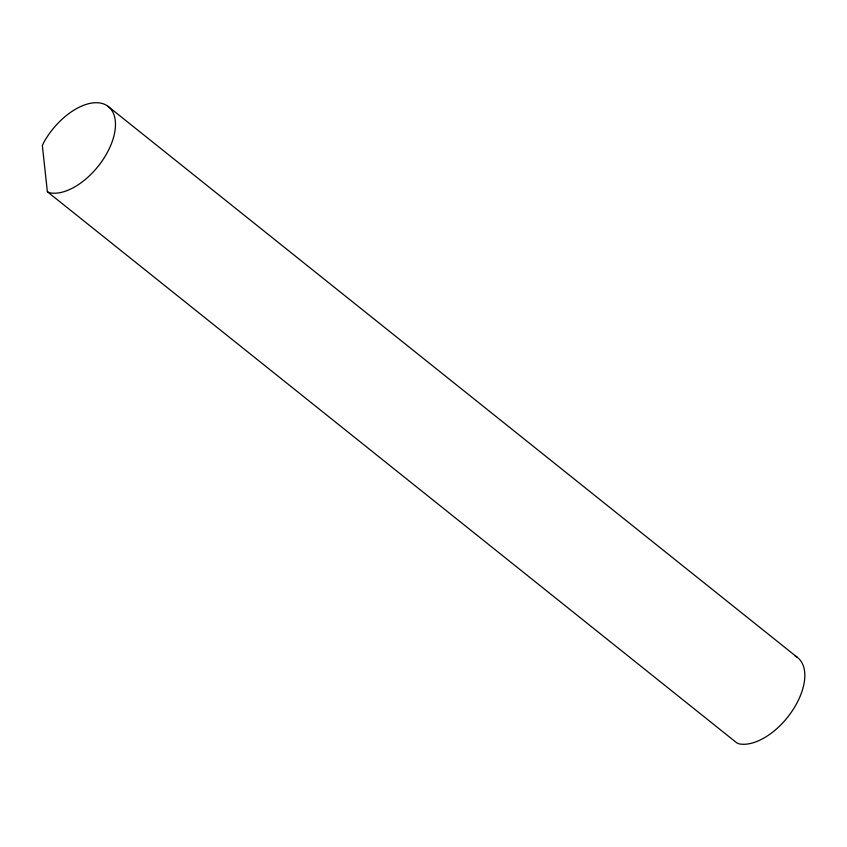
<?xml version="1.0" encoding="UTF-8"?>
<svg xmlns="http://www.w3.org/2000/svg" width="847" height="847" viewBox="0 0 847 847"><rect width="100%" height="100%" fill="white"/><g stroke="black" fill="none" stroke-linecap="round" stroke-linejoin="round"><path stroke-width="1.27" d="M47.368 191.75L49.719 192.788A52.98 29.317 -51.4 0 0 106.351 154.239A52.98 29.317 -51.4 0 0 100.804 103.154A52.98 29.317 -51.4 0 0 44.171 141.703L42.35 145.578L47.368 191.75L736.71 742.808L739.071 743.846A52.98 29.317 -51.4 0 0 793.353 709.183A52.98 29.317 -51.4 0 0 795.164 655.991M107.971 106.309L797.323 657.367"/></g></svg>
